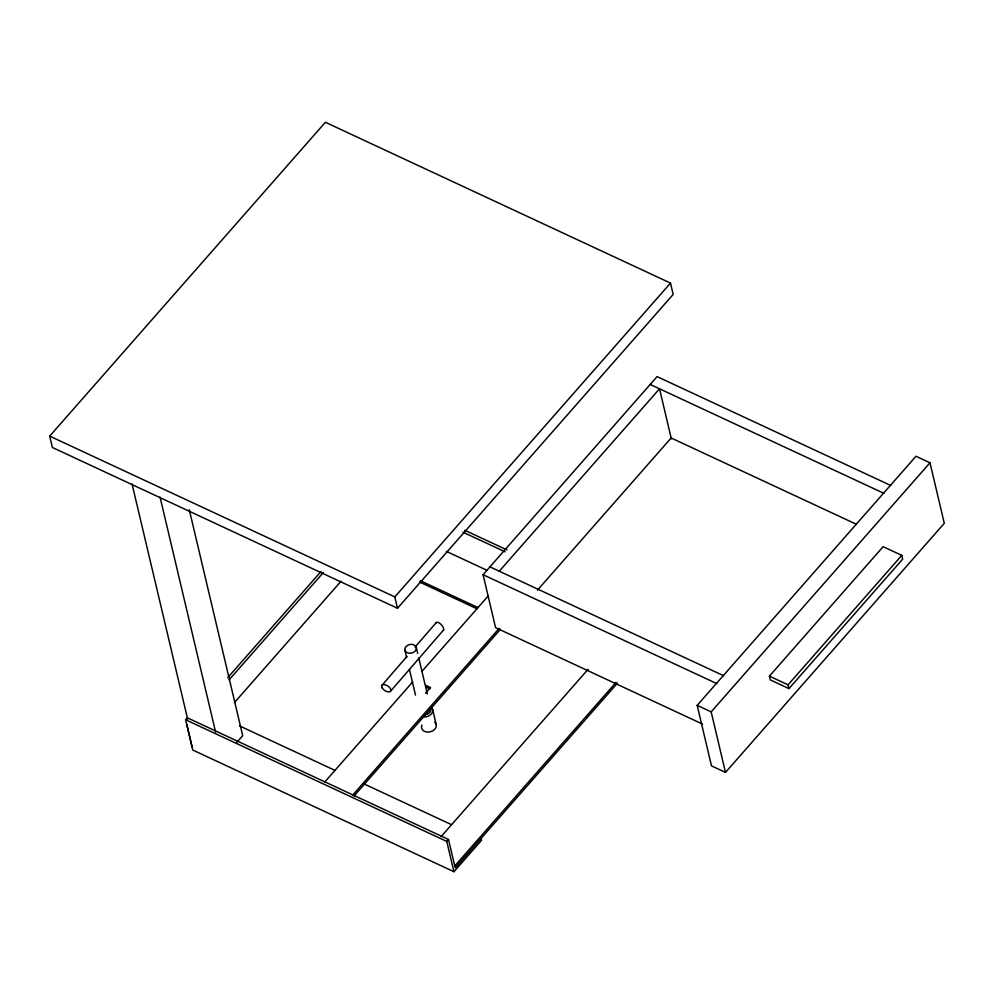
<?xml version="1.0" encoding="UTF-8"?>
<svg xmlns="http://www.w3.org/2000/svg" width="994" height="994" viewBox="0 0 994 994"><rect width="100%" height="100%" fill="white"/><g stroke="black" fill="none" stroke-linecap="round" stroke-linejoin="round"><path stroke-width="1.49" d="M381.845 685.438L406.993 656.375M415.045 647.082L436.167 622.679M390.692 691.091L443.548 630.022M49.7 436.117L325.373 122.287L670.49 283.091L673.174 294.435L397.501 608.266L52.384 447.474L49.7 436.117L394.817 596.909L397.501 608.266M481.046 838.439L481.494 840.328L453.935 871.713L192.761 750.023L185.605 719.755L187.332 717.792L448.493 839.483L455.202 867.849L617.547 683.052M227.775 677.61L321.025 571.463M229.08 679.871L323.361 572.544M234.447 702.572L341.017 581.254M236.783 742.394L242.698 735.672L189.27 509.686M394.817 596.909L670.49 283.091M702.472 724.067L495.596 627.674L483.072 574.706L657.084 376.602L890.723 485.457M499.286 571.202L659.531 388.791L671.348 438.826M324.529 782.266L412.659 681.946M421.878 671.447L488.489 595.63M425.569 693.104L430.489 687.5L425.83 685.326L426.277 687.227L429.768 688.854M352.51 795.312L499.05 628.494M353.988 796.032L500.516 629.214M537.456 590.188L671.149 437.981L856.219 524.198M441.075 836.65L588.1 669.285M453.935 871.713L446.778 841.446L448.493 839.483M454.755 865.96L616.081 682.319M697.179 705.342L915.996 456.246L929.986 462.769L944.3 523.304L725.483 772.4L711.493 765.889L697.179 705.342L711.17 711.866L725.483 772.4M711.17 711.866L929.986 462.769M769.418 676.131L883.132 546.675L901.782 555.36L902.676 559.15L788.963 688.606L770.313 679.908L769.418 676.131L788.068 684.816L788.963 688.606M788.068 684.816L901.782 555.36M650.2 384.454L883.828 493.297M464.745 530.249L506.865 549.868M463.018 532.212L505.138 551.832M489.955 566.866L723.595 675.709M446.306 551.359L487.023 570.32M483.072 574.706L716.699 683.561M420.462 580.769L478.027 607.595M419.505 582.012L477.07 608.837M239.542 725.906L335.015 770.4M363.108 783.483L451.562 824.697M185.605 719.755L446.778 841.446M432.663 709.567L436.242 724.701M416.3 647.504A5.865 4.398 -13.3 0 1 408.546 653.17A5.865 4.398 -13.3 0 1 406.906 645.74A5.865 4.398 -13.3 0 1 416.3 647.504L417.716 653.493M418.785 658.003L427.296 693.986M404.856 650.101L406.633 657.606M409.466 669.596L415.492 695.092M160.046 497.062L215.611 732.093M132.065 484.028L187.63 719.047M186.785 724.278L192.153 746.979M435.993 623.313A5.256 2.187 48.2 0 1 440.976 624.356A5.256 2.187 48.2 0 1 443.138 630.407M430.402 707.914A5.865 4.398 -13.3 0 1 424.55 714.761M434.651 722.178A7.517 5.629 -13.3 0 1 430.129 731.857A7.517 5.629 -13.3 0 1 421.965 725.061M431.073 707.045A7.517 5.629 -13.3 0 1 431.371 713.941A7.517 5.629 -13.3 0 1 422.723 716.823M382.143 687.91A5.256 2.734 33.1 0 0 390.182 691.6A5.256 2.734 33.1 0 0 386.492 685.264A5.256 2.734 33.1 0 0 382.143 687.91"/></g></svg>
